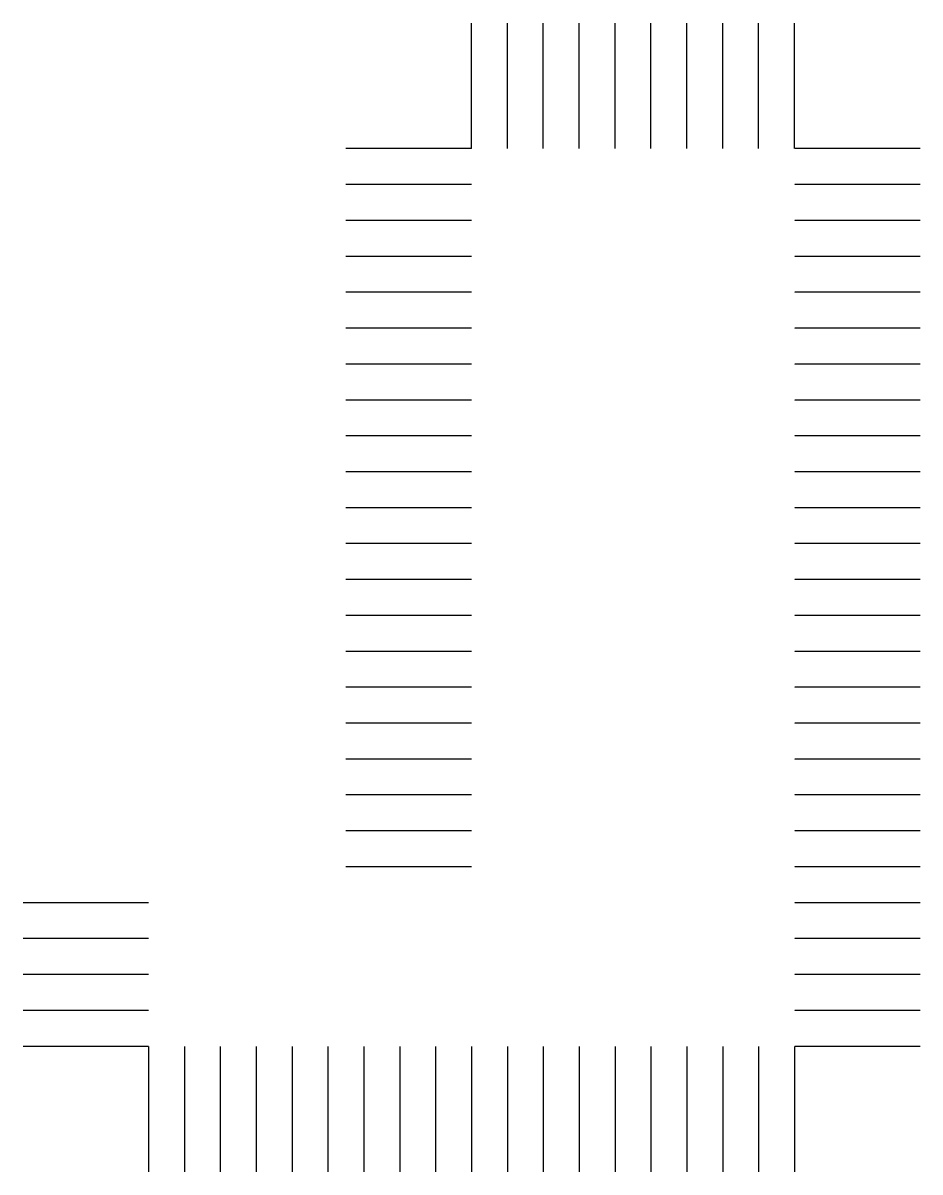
# Model space of a CAD drawing. Header units: millimetres. Extents: x 0 to 15000, y 4200 to 23400.
import ezdxf

# ---------------------------------------------------------------- set-up
doc = ezdxf.new("R2010")
doc.units = ezdxf.units.MM
doc.header["$LTSCALE"] = 0.5
doc.linetypes.add('CENTER2', pattern=[28.575, 19.05, -3.175, 3.175, -3.175])
doc.layers.add('AR-----G0_MODUULIT', color=8, linetype='CENTER2')

msp = doc.modelspace()

# ---------------------------------------------------------------- linework, layer by layer
at = {"layer": 'AR-----G0_MODUULIT'}
for p, q in [((7500, 21300), (7500, 23400)), ((8100, 21300), (8100, 23400)), ((8700, 21300), (8700, 23400)), ((9300, 21300), (9300, 23400)), ((9900, 21300), (9900, 23400)), ((10500, 21300), (10500, 23400)), ((11100, 21300), (11100, 23400)), ((11700, 21300), (11700, 23400)), ((12300, 21300), (12300, 23400)), ((12900, 21300), (12900, 23400)), ((7500, 21300), (5400, 21300)), ((15000, 21300), (12900, 21300)), ((7500, 20700), (5400, 20700)), ((15000, 20700), (12900, 20700)), ((7500, 20100), (5400, 20100)), ((15000, 20100), (12900, 20100)), ((7500, 19500), (5400, 19500)), ((15000, 19500), (12900, 19500)), ((7500, 18900), (5400, 18900)), ((15000, 18900), (12900, 18900)), ((7500, 18300), (5400, 18300)), ((15000, 18300), (12900, 18300)), ((7500, 17700), (5400, 17700)), ((15000, 17700), (12900, 17700)), ((7500, 17100), (5400, 17100)), ((15000, 17100), (12900, 17100)), ((7500, 16500), (5400, 16500)), ((15000, 16500), (12900, 16500)), ((7500, 15900), (5400, 15900)), ((15000, 15900), (12900, 15900)), ((7500, 15300), (5400, 15300)), ((15000, 15300), (12900, 15300)), ((7500, 14700), (5400, 14700)), ((15000, 14700), (12900, 14700)), ((7500, 14100), (5400, 14100)), ((15000, 14100), (12900, 14100)), ((7500, 13500), (5400, 13500)), ((15000, 13500), (12900, 13500)), ((7500, 12900), (5400, 12900)), ((15000, 12900), (12900, 12900)), ((7500, 12300), (5400, 12300)), ((15000, 12300), (12900, 12300)), ((7500, 11700), (5400, 11700)), ((15000, 11700), (12900, 11700)), ((7500, 11100), (5400, 11100)), ((15000, 11100), (12900, 11100)), ((7500, 10500), (5400, 10500)), ((15000, 10500), (12900, 10500)), ((7500, 9900), (5400, 9900)), ((15000, 9900), (12900, 9900)), ((7500, 9300), (5400, 9300)), ((15000, 9300), (12900, 9300)), ((2100, 8700), (0, 8700)), ((15000, 8700), (12900, 8700)), ((2100, 8100), (0, 8100)), ((15000, 8100), (12900, 8100)), ((2100, 7500), (0, 7500)), ((15000, 7500), (12900, 7500)), ((2100, 6900), (0, 6900)), ((15000, 6900), (12900, 6900)), ((2100, 6300), (0, 6300)), ((2100, 6300), (2100, 4200)), ((2700, 6300), (2700, 4200)), ((3300, 6300), (3300, 4200)), ((3900, 6300), (3900, 4200)), ((4500, 6300), (4500, 4200)), ((5100, 6300), (5100, 4200)), ((5700, 6300), (5700, 4200)), ((6300, 6300), (6300, 4200)), ((6900, 6300), (6900, 4200)), ((7500, 6300), (7500, 4200)), ((8100, 6300), (8100, 4200)), ((8700, 6300), (8700, 4200)), ((9300, 6300), (9300, 4200)), ((9900, 6300), (9900, 4200)), ((10500, 6300), (10500, 4200)), ((11100, 6300), (11100, 4200)), ((11700, 6300), (11700, 4200)), ((12300, 6300), (12300, 4200)), ((15000, 6300), (12900, 6300)), ((12900, 6300), (12900, 4200))]:
    msp.add_line(p, q, dxfattribs=at)

doc.saveas('drawing.dxf')
